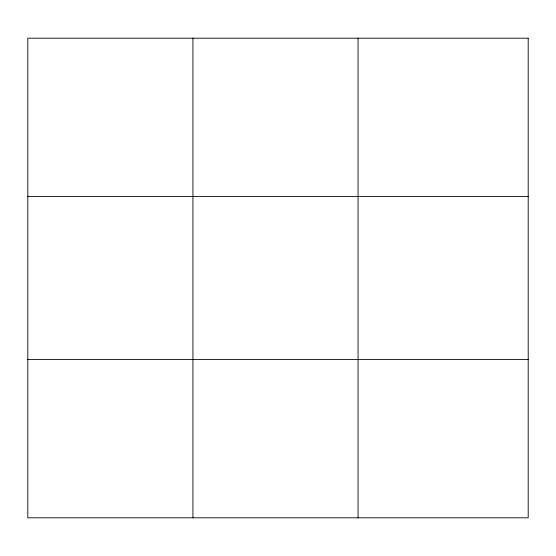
<?xml version="1.0" encoding="UTF-8"?>
<svg xmlns="http://www.w3.org/2000/svg" width="556" height="556" viewBox="0 0 556 556"><rect width="100%" height="100%" fill="white"/><g stroke="black" fill="none" stroke-linecap="round" stroke-linejoin="round"><path stroke-width="0.83" d="M192.932 517.796L192.932 38.204M358.064 517.796L358.064 38.204M27.8 196.47L528.2 196.47M27.8 359.53L528.2 359.53M528.2 38.204L528.2 517.796L27.8 517.796L27.8 38.204L528.2 38.204"/></g></svg>
